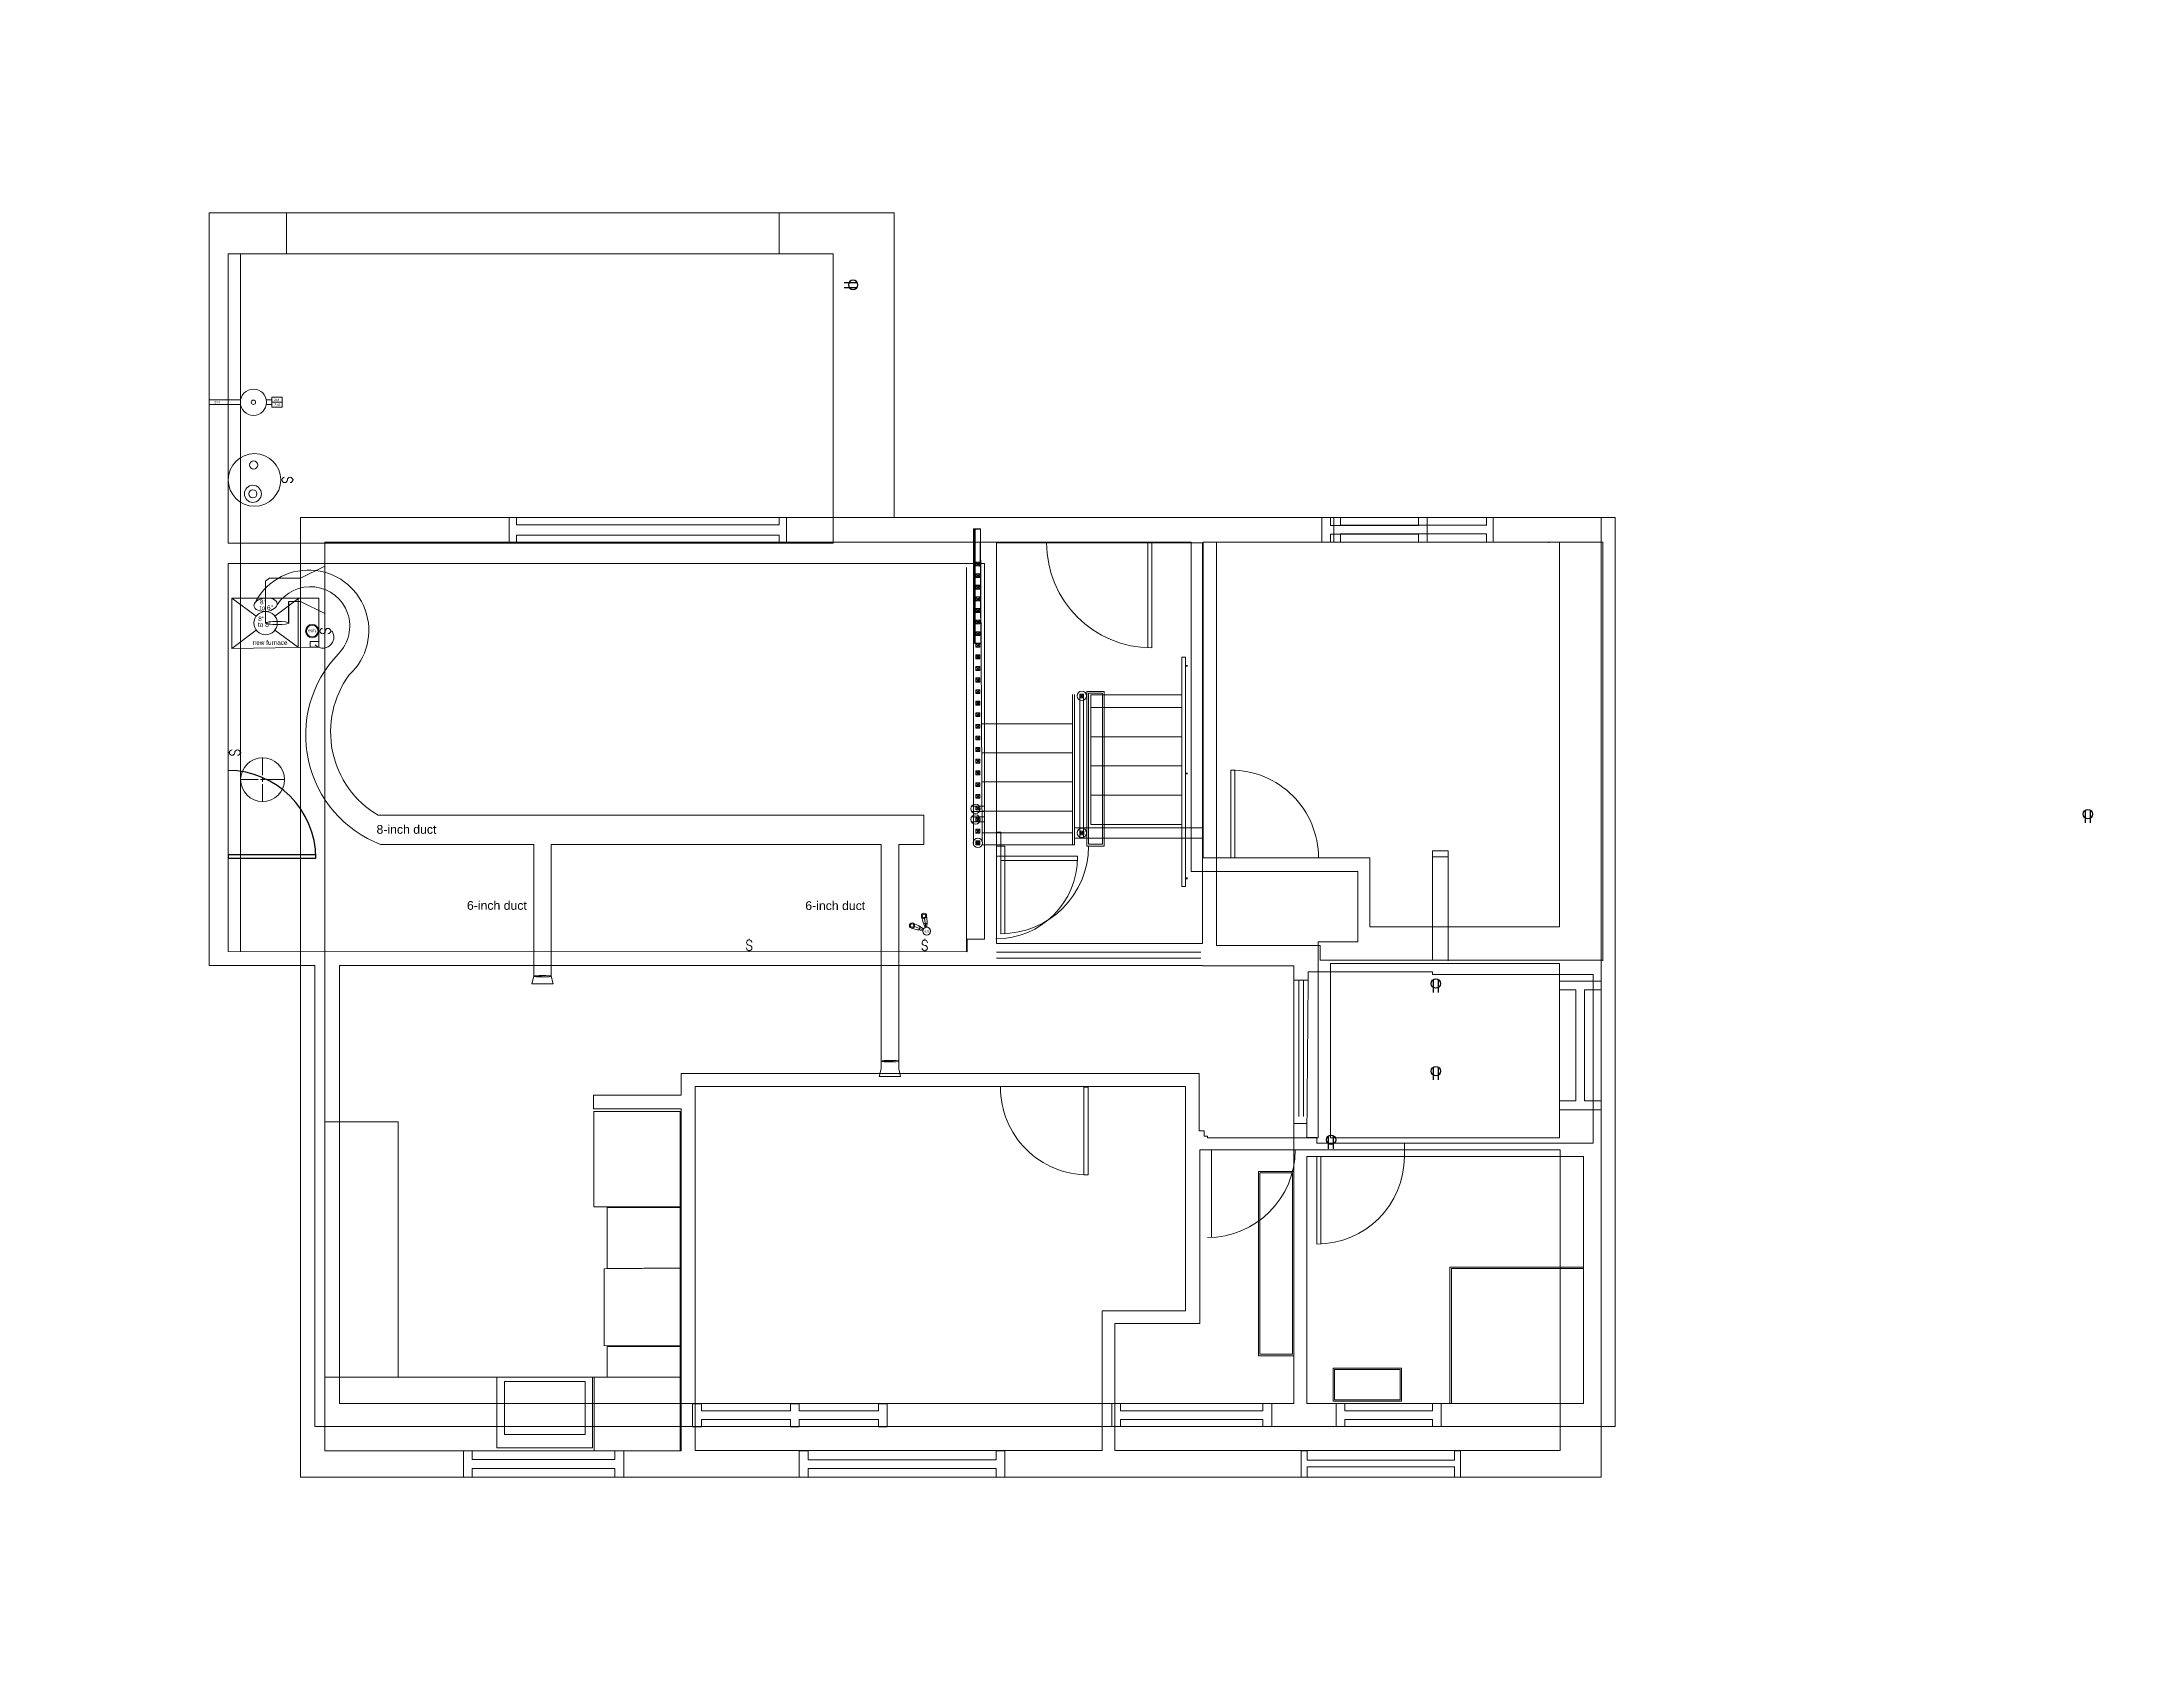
# Paper-space layout 'Layout1' of a CAD drawing. Header units: inches. Extents: x 1.05 to 9.45, y 0.8 to 7.2.
# The model-space entities are those that its viewports show. They can reach past a viewport. Long polylines and large blocks are cut down to what shows.
import ezdxf
from ezdxf.enums import TextEntityAlignment as Align

# ---------------------------------------------------------------- set-up
doc = ezdxf.new("R2010")
doc.units = ezdxf.units.IN
doc.header["$MEASUREMENT"] = 0
for name, pattern in [('ACAD_ISO02W100', [15, 12, -3]), ('ACAD_ISO07W100', [3, 0, -3]), ('CENTER2', [1.125, 0.75, -0.125, 0.125, -0.125])]:
    doc.linetypes.add(name, pattern=pattern)
doc.layers.get('0').update_dxf_attribs({"color": 1, "lineweight": 9})
doc.layers.get('Defpoints').update_dxf_attribs({"lineweight": 9})
for name, color, linetype, lineweight in [('00-page-edge', 7, 'Continuous', 9), ('A101-Floorplan-1st-floor', 7, 'Continuous', 9), ('A201-Floorplan-2nd-floor', 7, 'Continuous', 9), ('E201-Electrical-2nd-floor', 7, 'Continuous', 9), ('M101-HVAC', 7, 'Continuous', 9)]:
    doc.layers.add(name, color=color, linetype=linetype, lineweight=lineweight)
doc.layers.get('00-page-edge').off()
doc.layers.get('Defpoints').off()
doc.layers.get('E201-Electrical-2nd-floor').off()
doc.styles.add('Reg', font='Arial.ttf', dxfattribs={"height": 3})

# ---------------------------------------------------------------- blocks, each defined once
blk = doc.blocks.new('cgri')
at = {"layer": ''}
for p, q in [((291.65, 54.83), (291.65, 59.21)), ((293.38, 54.83), (293.38, 59.22))]:
    blk.add_line(p, q, dxfattribs=at)
blk.add_circle((292.52, 57.86), 1.61, dxfattribs=at)
blk = doc.blocks.new('*U11')
at = {"layer": 'E201-Electrical-2nd-floor'}
blk.add_blockref('cgri', (0, 0), dxfattribs=at)
at = {"style": 'Reg'}
blk.add_attdef('ID', text='', height=3, dxfattribs=at).set_placement((292.6, 61.43), align=Align.MIDDLE_CENTER)
blk = doc.blocks.new('spandrel-door')
at = {"layer": 'A101-Floorplan-1st-floor'}
for p, q in [((0, 0), (-30, 0)), ((0, 0), (4.75, 0)), ((0, -1.38), (0, 0)), ((4.75, 0), (4.75, 1.53)), ((0, -1.38), (-29.97, -1.38))]:
    blk.add_line(p, q, dxfattribs=at)
blk.add_arc((0, 0), 30, 180, 270, dxfattribs=at)
blk = doc.blocks.new('door-to-garage')
at = {"layer": 'A101-Floorplan-1st-floor'}
for p, q in [((-1.38, 0), (-1.38, -26.22)), ((0, 1.53), (0, -26.25))]:
    blk.add_line(p, q, dxfattribs=at)
blk.add_arc((-0.29, 1.75), 28, 180, 270, dxfattribs=at)
blk = doc.blocks.new('lower-landing-two-garage-door')
at = {"layer": 'A101-Floorplan-1st-floor'}
for p, q in [((-1.38, 0), (0, 0)), ((0, -26.25), (-0.29, -26.25))]:
    blk.add_line(p, q, dxfattribs=at)
at = {"layer": 'Defpoints'}
blk.add_blockref('door-to-garage', (0, 0), dxfattribs=at)
blk = doc.blocks.new('spst-switch-garage')
at = {"layer": 'M101-HVAC'}
for p, q in [((0.4, 0), (-0.01, 0)), ((4.08, 0), (4.48, 0))]:
    blk.add_line(p, q, dxfattribs=at)
for centre, start, end in [((1.32, 0), 90, 270), ((3.16, 0), 270, 180), ((1.33, 0), 270, 0)]:
    blk.add_arc(centre, 0.916, start, end, dxfattribs=at)
blk = doc.blocks.new('duplex-for-garage')
at = {"layer": 'M101-HVAC'}
for p, q in [((0, 0), (4.38, 0)), ((0, -1.73), (4.39, -1.73))]:
    blk.add_line(p, q, dxfattribs=at)
blk.add_circle((3.03, -0.87), 1.61, dxfattribs=at)
blk = doc.blocks.new('*U66')
at = {"layer": 'M101-HVAC', "color": 0, "linetype": 'CENTER2', "transparency": 16777216}
for p, q in [((0, 1.5), (0, 7.62)), ((-7.62, 0), (-1.5, 0)), ((1.5, 0), (7.62, 0)), ((0, -7.62), (0, -1.5))]:
    blk.add_line(p, q, dxfattribs=at)
at = {"layer": 'M101-HVAC', "color": 0, "linetype": 'Continuous', "transparency": 16777216}
for p, q in [((-0.75, 0), (0.75, 0)), ((0, -0.75), (0, 0.75))]:
    blk.add_line(p, q, dxfattribs=at)
blk = doc.blocks.new('garage-cl-by-trailer-exit')
at = {"layer": 'M101-HVAC'}
blk.add_circle((0, 0), 7.5, dxfattribs=at)
at = {"layer": 'M101-HVAC', "linetype": 'CENTER2'}
blk.add_blockref('*U66', (0, 0), dxfattribs=at)
blk = doc.blocks.new('furnace-no-duct')
at = {"layer": 'M101-HVAC'}
for p, q in [((-6.29, 8.35), (-5.86, -21.4)), ((-6.29, 8.35), (10.94, 8.35)), ((-6.29, 8.35), (0, 0)), ((10.94, 8.35), (4.78, 0.02)), ((10.94, 8.35), (10.94, -21.4)), ((0.03, -6.41), (-5.96, -14.51)), ((4.81, -6.39), (10.94, -14.53)), ((10.94, -14.4), (-5.96, -14.4)), ((-5.86, -21.4), (10.94, -21.4))]:
    blk.add_line(p, q, dxfattribs=at)
blk.add_lwpolyline([(-5.86, -21.4), (-3.86, -21.4), (-3.86, -18.4), (-5.86, -18.4)], close=True, dxfattribs=at)
for centre, radius in [((2.41, -3.2), 4), ((-0.3, -19.15), 2.25), ((-0.3, -19.15), 2)]:
    blk.add_circle(centre, radius, dxfattribs=at)
blk.add_ellipse((8.69, -3.2), major_axis=(-0.39, 3.98), ratio=0.568595, start_param=-1.570796, end_param=4.712389, dxfattribs=at)

msp = doc.modelspace()

# ---------------------------------------------------------------- linework, layer by layer
at = {"layer": 'A101-Floorplan-1st-floor'}
for p, q in [((81.07, 449.66), (81.07, 463.76)), ((249.75, 449.66), (249.75, 463.76)), ((320.29, 359.41), (320.29, 359.41)), ((439.64, 350.91), (439.64, 359.41)), ((441.75, 359.4), (439.75, 359.4)), ((441.89, 356.79), (441.89, 359.41)), ((441.89, 356.79), (491.89, 356.79)), ((441.89, 353.79), (491.89, 353.79)), ((441.89, 350.91), (441.89, 353.79)), ((491.89, 356.79), (491.89, 359.41)), ((491.89, 350.91), (491.89, 353.79)), ((494.14, 350.91), (494.14, 359.41)), ((324.1, 350.91), (324.1, 350.78)), ((375.88, 314.8), (375.88, 350.78)), ((376.73, 350.91), (376.73, 350.91)), ((377.25, 314.78), (377.25, 350.78)), ((513.16, 350.78), (513.16, 350.91)), ((324.1, 246.9), (325.63, 246.9)), ((324.12, 244.88), (324.1, 244.88)), ((478.72, 245.28), (473.35, 245.28)), ((473.35, 207.83), (473.35, 245.28)), ((478.72, 245.28), (478.72, 207.66)), ((478.72, 243.28), (473.35, 243.28)), ((314.1, 213.54), (313.88, 213.54)), ((319.97, 215.04), (314.1, 215.04)), ((314.1, 205.92), (314.1, 205.92)), ((319.97, 205.92), (319.97, 205.98)), ((425.94, 205.96), (425.94, 200.96)), ((430.82, 203.83), (434.94, 203.83)), ((425.94, 200.96), (430.82, 200.96)), ((430.38, 151.91), (425.94, 151.91)), ((430.34, 151.91), (425.94, 151.91)), ((463.75, 140.66), (463.75, 145.16)), ((433.75, 140.66), (433.75, 110.66)), ((435.12, 140.66), (435.12, 110.66)), ((479.37, 56.04), (479.37, 102.79)), ((479.37, 102.79), (525.12, 102.79)), ((479.87, 102.29), (525.12, 102.29)), ((479.87, 56.04), (479.87, 102.29)), ((220.07, 56.04), (220.07, 48.17)), ((220.07, 55.97), (223.07, 55.97)), ((223.07, 56.04), (223.07, 53.61)), ((253.57, 53.61), (223.07, 53.61)), ((253.57, 50.61), (223.07, 50.61)), ((223.07, 50.61), (223.07, 48.17)), ((253.57, 53.61), (253.57, 56.04)), ((253.57, 55.97), (256.57, 55.97)), ((253.57, 48.17), (253.57, 50.61)), ((256.57, 53.61), (256.57, 56.04)), ((283.7, 53.61), (256.57, 53.61)), ((283.7, 50.61), (256.57, 50.61)), ((256.57, 48.17), (256.57, 50.61)), ((283.7, 53.61), (283.7, 56.04)), ((283.7, 55.97), (286.7, 55.97)), ((283.7, 48.17), (283.7, 50.61)), ((286.7, 48.17), (286.7, 56.04)), ((363.57, 56.04), (363.57, 48.17)), ((366.57, 56.04), (366.57, 53.61)), ((415.32, 53.61), (366.57, 53.61)), ((366.57, 50.61), (366.57, 48.17)), ((415.32, 50.61), (366.57, 50.61)), ((415.32, 53.61), (415.32, 56.04)), ((415.32, 48.17), (415.32, 50.61)), ((418.32, 48.17), (418.32, 56.04)), ((440.35, 56.04), (440.35, 48.17)), ((443.35, 56.04), (443.35, 53.61)), ((473.35, 53.61), (443.35, 53.61)), ((443.35, 50.61), (443.35, 48.17)), ((473.35, 50.61), (443.35, 50.61)), ((473.35, 53.61), (473.35, 56.04)), ((473.35, 48.17), (473.35, 50.61)), ((476.35, 48.17), (476.35, 56.04)), ((220.07, 48.13), (223.07, 48.13)), ((220.07, 48.1), (223.07, 48.1)), ((253.57, 48.1), (256.57, 48.1)), ((283.7, 48.1), (286.7, 48.1)), ((283.7, 48.1), (286.7, 48.1))]:
    msp.add_line(p, q, dxfattribs=at)
at = {"layer": 'A101-Floorplan-1st-floor', "linetype": 'ACAD_ISO07W100'}
for p, q in [((65.22, 210.79), (65.22, 449.66)), ((313.88, 210.67), (313.88, 342.28)), ((394.03, 210.54), (324.1, 210.54)), ((394.03, 208.54), (324.1, 208.54)), ((427.57, 200.96), (427.57, 154.35)), ((429.19, 200.96), (429.19, 154.35))]:
    msp.add_line(p, q, dxfattribs=at)
at = {"layer": 'A101-Floorplan-1st-floor', "lineweight": 30}
for p, q in [((61.07, 244.04), (91.04, 244.04)), ((61.07, 244.04), (61.07, 242.79)), ((61.07, 242.79), (91.06, 242.79))]:
    msp.add_line(p, q, dxfattribs=at)
at = {"layer": 'A101-Floorplan-1st-floor'}
for points in [[(289.1, 359.41), (535.97, 359.41), (535.97, 48.17), (90.69, 48.17), (90.69, 206.04), (54.57, 206.04), (54.57, 463.76), (289.1, 463.76)], [(268.13, 350.66), (61.07, 350.66), (61.07, 449.66), (268.13, 449.66)], [(324.1, 213.54), (324.1, 350.78), (394.6, 350.78), (394.6, 213.54)], [(314.1, 210.67), (61.07, 210.78), (61.07, 343.65), (268.13, 343.65), (319.97, 343.65), (319.97, 215.04), (314.1, 215.04)], [(355, 246.9), (361, 246.9), (361, 299.89), (355, 299.89)], [(355.63, 247.53), (360.38, 247.53), (360.38, 299.27), (355.63, 299.27)], [(430.34, 147.16), (430.82, 200.96), (430.82, 203.83), (473.35, 203.83), (473.35, 202.91), (528.37, 202.91), (528.37, 145.16), (433.75, 145.16), (433.75, 147.16)], [(430.34, 140.66), (430.34, 56.04), (525.12, 56.04), (525.12, 140.66)], [(425.94, 72.41), (425.94, 135.54), (413.82, 135.54), (413.82, 72.41)], [(425.44, 72.91), (425.44, 135.04), (414.32, 135.04), (414.32, 72.91)], [(439.32, 56.85), (439.32, 68.22), (462.81, 68.22), (462.81, 56.85)], [(439.82, 57.35), (439.82, 67.72), (462.31, 67.72), (462.31, 57.35)]]:
    msp.add_lwpolyline(points, close=True, dxfattribs=at)
for points in [[(531.72, 207.66), (531.72, 350.91), (399.47, 350.91), (399.47, 212.83), (434.94, 212.83), (434.94, 207.83), (531.72, 207.83)], [(99.19, 56.04), (425.94, 56.04), (425.94, 205.96), (394.6, 205.96), (394.6, 205.99), (99.19, 206.02), (99.19, 56.04)]]:
    msp.add_lwpolyline(points, dxfattribs=at)
for centre, radius, start, end in [((377.25, 350.78), 36, 180, 270), ((433.75, 140.66), 30, 270, 0)]:
    msp.add_arc(centre, radius, start, end, dxfattribs=at)
at = {"layer": 'A101-Floorplan-1st-floor', "lineweight": 30}
msp.add_arc((61.07, 242.79), 30, 0, 90, dxfattribs=at)
at = {"layer": 'A201-Floorplan-2nd-floor'}
for p, q in [((316.19, 355.51), (316.19, 247.6)), ((318.66, 355.51), (316.19, 355.51)), ((316.61, 355.51), (316.61, 316.33)), ((318.53, 355.51), (318.53, 355.51)), ((319.21, 248.66), (318.66, 355.51)), ((75.22, 338.64), (73.86, 337.66)), ((85.83, 338.64), (75.22, 338.64)), ((94.13, 342.76), (85.83, 338.64)), ((317.06, 344.14), (317.06, 344.12)), ((317.06, 344.13), (318.36, 342.84)), ((317.06, 340.14), (317.06, 340.12)), ((317.06, 340.13), (318.36, 338.84)), ((318.38, 344.14), (317.1, 342.85)), ((318.38, 340.14), (317.1, 338.85)), ((73.86, 337.66), (73.86, 323.24)), ((317.06, 336.19), (317.06, 336.17)), ((317.06, 336.18), (318.36, 334.89)), ((317.06, 336.14), (317.06, 336.12)), ((317.06, 336.13), (318.36, 334.84)), ((317.06, 332.19), (317.06, 332.17)), ((317.06, 332.18), (318.36, 330.89)), ((318.38, 336.19), (317.1, 334.9)), ((318.38, 336.14), (317.1, 334.85)), ((318.38, 332.19), (317.1, 330.9)), ((85.83, 330.64), (81.87, 330.64)), ((94.13, 326.51), (85.83, 330.64)), ((317.06, 328.27), (317.06, 328.24)), ((317.06, 328.26), (318.36, 326.97)), ((317.06, 328.19), (317.06, 328.17)), ((317.06, 328.18), (318.36, 326.89)), ((317.06, 324.27), (317.06, 324.24)), ((317.06, 324.26), (318.36, 322.97)), ((318.38, 328.27), (317.1, 326.97)), ((318.38, 328.19), (317.1, 326.9)), ((318.38, 324.27), (317.1, 322.97)), ((317.06, 320.3), (317.06, 320.28)), ((317.06, 320.29), (318.36, 319)), ((317.06, 320.27), (317.06, 320.24)), ((317.06, 320.26), (318.36, 318.97)), ((318.38, 320.3), (317.1, 319.01)), ((318.38, 320.27), (317.1, 318.97)), ((318.86, 316.44), (318.86, 316.44)), ((318.86, 316.32), (316.61, 316.32)), ((317.06, 316.3), (317.06, 316.28)), ((317.06, 316.29), (318.36, 315)), ((317.06, 312.38), (317.06, 312.35)), ((317.06, 312.37), (318.36, 311.08)), ((317.06, 312.3), (317.06, 312.28)), ((317.06, 312.29), (318.36, 311)), ((318.38, 316.3), (317.1, 315.01)), ((318.38, 312.38), (317.1, 311.08)), ((318.38, 312.3), (317.1, 311.01)), ((318.65, 316.32), (318.63, 316.32)), ((317.06, 308.38), (317.06, 308.35)), ((317.06, 308.37), (318.36, 307.08)), ((317.06, 304.45), (317.06, 304.42)), ((317.06, 304.44), (318.36, 303.14)), ((317.06, 304.38), (317.06, 304.35)), ((317.06, 304.37), (318.36, 303.08)), ((318.38, 308.38), (317.1, 307.08)), ((318.38, 304.44), (317.1, 303.15)), ((318.38, 304.38), (317.1, 303.08)), ((388.76, 308.72), (389.51, 308.72)), ((388.76, 308.47), (389.51, 308.47)), ((317.06, 300.45), (317.06, 300.42)), ((317.06, 300.44), (318.36, 299.14)), ((317.06, 296.53), (317.06, 296.5)), ((317.06, 296.52), (318.36, 295.23)), ((317.06, 296.45), (317.06, 296.42)), ((317.06, 296.44), (318.36, 295.14)), ((318.38, 300.44), (317.1, 299.15)), ((318.38, 296.53), (317.1, 295.23)), ((318.38, 296.44), (317.1, 295.15)), ((350.14, 247.35), (350.14, 298.76)), ((352.63, 298.94), (352.63, 298.91)), ((352.63, 298.93), (353.93, 297.64)), ((353.94, 298.94), (352.67, 297.64)), ((352.67, 249.66), (352.67, 297.64)), ((353.92, 249.66), (353.92, 297.65)), ((317.06, 292.53), (317.06, 292.5)), ((317.06, 292.52), (318.36, 291.23)), ((317.06, 288.54), (317.06, 288.51)), ((317.06, 288.53), (318.36, 287.24)), ((317.06, 288.53), (317.06, 288.5)), ((317.06, 288.52), (318.36, 287.23)), ((318.38, 292.53), (317.1, 291.23)), ((318.38, 288.54), (317.1, 287.24)), ((318.38, 288.53), (317.1, 287.23)), ((350.14, 288.79), (319, 288.79)), ((356.42, 294.35), (387.51, 294.35)), ((317.06, 284.54), (317.06, 284.51)), ((317.06, 284.53), (318.36, 283.24)), ((317.06, 280.65), (317.06, 280.62)), ((317.06, 280.64), (318.36, 279.34)), ((317.06, 280.54), (317.06, 280.51)), ((317.06, 280.53), (318.36, 279.24)), ((318.38, 284.54), (317.1, 283.24)), ((318.38, 280.64), (317.1, 279.35)), ((318.38, 280.54), (317.1, 279.24)), ((356.42, 284.35), (387.51, 284.35)), ((317.06, 276.65), (317.06, 276.62)), ((317.06, 276.64), (318.36, 275.34)), ((318.38, 276.64), (317.1, 275.35)), ((350.14, 278.83), (319.05, 278.83)), ((356.42, 274.35), (387.51, 274.35)), ((317.06, 272.65), (317.06, 272.62)), ((317.06, 272.64), (318.36, 271.34)), ((317.06, 272.58), (317.06, 272.55)), ((317.06, 272.57), (318.36, 271.28)), ((317.06, 268.58), (317.06, 268.55)), ((317.06, 268.57), (318.36, 267.28)), ((318.38, 272.64), (317.1, 271.35)), ((318.38, 272.58), (317.1, 271.28)), ((318.38, 268.58), (317.1, 267.28)), ((350.14, 268.86), (319.11, 268.86)), ((389.51, 271.92), (388.76, 271.92)), ((389.51, 271.67), (388.76, 271.67)), ((317.06, 264.61), (317.06, 264.58)), ((317.06, 264.6), (318.36, 263.31)), ((317.06, 264.58), (317.06, 264.55)), ((317.06, 264.57), (318.36, 263.28)), ((317.06, 260.61), (317.06, 260.58)), ((317.06, 260.6), (318.36, 259.31)), ((318.38, 264.61), (317.1, 263.31)), ((318.38, 264.58), (317.1, 263.28)), ((318.38, 260.61), (317.1, 259.31)), ((350.14, 258.9), (319.16, 258.9)), ((356.42, 264.35), (387.51, 264.35)), ((317.06, 256.66), (317.06, 256.63)), ((317.06, 256.65), (318.36, 255.36)), ((317.06, 256.61), (317.06, 256.58)), ((317.06, 256.6), (318.36, 255.31)), ((317.06, 251.36), (317.06, 252.67)), ((317.06, 252.67), (318.38, 252.67)), ((318.38, 256.66), (317.1, 255.36)), ((318.38, 256.61), (317.1, 255.31)), ((318.38, 251.36), (318.38, 252.67)), ((394.83, 253.16), (350.76, 253.16)), ((352.65, 252.03), (352.65, 252)), ((352.65, 252.02), (353.95, 250.73)), ((353.96, 252.03), (352.69, 250.73)), ((317.06, 251.36), (318.38, 251.36)), ((317.06, 248.66), (317.06, 248.63)), ((317.06, 248.65), (318.36, 247.36)), ((318.38, 248.66), (317.1, 247.36)), ((350.14, 251.41), (319.2, 251.41)), ((394.83, 249.66), (350.76, 249.66)), ((353.96, 251.41), (352.65, 251.41)), ((388.76, 236), (389.51, 236)), ((388.76, 235.75), (389.51, 235.75)), ((516.83, 200.71), (531.11, 200.71)), ((516.83, 156.65), (531.11, 156.65)), ((397.76, 112.9), (397.76, 142.9)), ((364.58, 83.27, 48), (364.58, 83.27, 39.09)), ((141.62, 39.91), (141.62, 30.84)), ((153, 39.91), (153, 39.93)), ((155.63, 39.91), (155.63, 39.93)), ((186.23, 39.92), (186.23, 39.91)), ((196.49, 39.91), (196.49, 30.84)), ((141.61, 30.85), (144.62, 30.85)), ((193.49, 30.85), (196.49, 30.85)), ((256.59, 30.85), (259.59, 30.85)), ((323.98, 30.85), (326.98, 30.85))]:
    msp.add_line(p, q, dxfattribs=at)
at = {"layer": 'A201-Floorplan-2nd-floor', "lineweight": 30}
msp.add_line((81.87, 323.28), (81.87, 330.64), dxfattribs=at)
at = {"layer": 'A201-Floorplan-2nd-floor', "color": 0, "linetype": 'CENTER2', "transparency": 16777216}
msp.add_line((353.26, 251.41), (353.27, 251.41), dxfattribs=at)
at = {"layer": 'A201-Floorplan-2nd-floor', "linetype": 'CENTER2'}
msp.add_line((186.38, 39.91), (186.38, 65.05), dxfattribs=at)
at = {"layer": 'A201-Floorplan-2nd-floor'}
for points in [[(85.83, 30.84), (85.83, 359.41), (531.11, 359.41), (531.11, 30.84)], [(159.74, 350.87), (157.24, 350.87), (157.24, 359.37), (159.74, 359.37), (159.74, 356.87), (249.74, 356.87), (249.74, 359.37), (252.24, 359.37), (252.24, 350.87), (249.74, 350.87), (249.74, 353.37), (159.74, 353.37)], [(216.18, 169.09), (393.55, 169.09), (393.55, 149.4), (395.2, 149.4), (395.2, 147.65), (396.39, 147.65), (396.39, 147.03), (434.28, 147.03), (434.28, 214.16), (447.84, 214.16), (447.84, 238.16), (390.71, 238.16), (390.71, 243.96), (390.71, 350.91), (94.13, 350.91), (94.13, 39.91), (216.18, 39.91), (216.18, 156.91), (186.18, 156.91), (186.18, 161.66), (216.18, 161.66)], [(317.06, 342.85), (318.38, 342.85), (318.38, 344.16), (317.06, 344.16)], [(317.06, 338.85), (318.38, 338.85), (318.38, 340.16), (317.06, 340.16)], [(317.06, 334.9), (318.38, 334.9), (318.38, 336.21), (317.06, 336.21)], [(317.06, 334.85), (318.38, 334.85), (318.38, 336.16), (317.06, 336.16)], [(317.06, 330.9), (318.38, 330.9), (318.38, 332.21), (317.06, 332.21)], [(317.06, 326.97), (318.38, 326.97), (318.38, 328.29), (317.06, 328.29)], [(317.06, 326.9), (318.38, 326.9), (318.38, 328.21), (317.06, 328.21)], [(317.06, 322.97), (318.38, 322.97), (318.38, 324.29), (317.06, 324.29)], [(317.06, 319.01), (318.38, 319.01), (318.38, 320.32), (317.06, 320.32)], [(317.06, 318.97), (318.38, 318.97), (318.38, 320.29), (317.06, 320.29)], [(317.06, 315.01), (318.38, 315.01), (318.38, 316.32), (317.06, 316.32)], [(317.06, 311.08), (318.38, 311.08), (318.38, 312.4), (317.06, 312.4)], [(317.06, 311.01), (318.38, 311.01), (318.38, 312.32), (317.06, 312.32)], [(388.76, 233.05), (387.51, 233.05), (387.51, 311.61), (388.76, 311.61)], [(317.06, 307.08), (318.38, 307.08), (318.38, 308.4), (317.06, 308.4)], [(317.06, 303.15), (318.38, 303.15), (318.38, 304.46), (317.06, 304.46)], [(317.06, 303.08), (318.38, 303.08), (318.38, 304.4), (317.06, 304.4)], [(317.06, 299.15), (318.38, 299.15), (318.38, 300.46), (317.06, 300.46)], [(317.06, 295.23), (318.38, 295.23), (318.38, 296.54), (317.06, 296.54)], [(317.06, 295.15), (318.38, 295.15), (318.38, 296.46), (317.06, 296.46)], [(352.63, 297.64), (353.94, 297.64), (353.94, 298.95), (352.63, 298.95)], [(317.06, 291.23), (318.38, 291.23), (318.38, 292.54), (317.06, 292.54)], [(317.06, 287.24), (318.38, 287.24), (318.38, 288.56), (317.06, 288.56)], [(317.06, 287.23), (318.38, 287.23), (318.38, 288.54), (317.06, 288.54)], [(317.06, 283.24), (318.38, 283.24), (318.38, 284.56), (317.06, 284.56)], [(317.06, 279.35), (318.38, 279.35), (318.38, 280.66), (317.06, 280.66)], [(317.06, 279.24), (318.38, 279.24), (318.38, 280.56), (317.06, 280.56)], [(317.06, 275.35), (318.38, 275.35), (318.38, 276.66), (317.06, 276.66)], [(317.06, 271.35), (318.38, 271.35), (318.38, 272.66), (317.06, 272.66)], [(317.06, 271.28), (318.38, 271.28), (318.38, 272.59), (317.06, 272.59)], [(317.06, 267.28), (318.38, 267.28), (318.38, 268.59), (317.06, 268.59)], [(317.06, 263.31), (318.38, 263.31), (318.38, 264.62), (317.06, 264.62)], [(317.06, 263.28), (318.38, 263.28), (318.38, 264.59), (317.06, 264.59)], [(317.06, 259.31), (318.38, 259.31), (318.38, 260.62), (317.06, 260.62)], [(317.06, 255.36), (318.38, 255.36), (318.38, 256.67), (317.06, 256.67)], [(317.06, 255.31), (318.38, 255.31), (318.38, 256.62), (317.06, 256.62)], [(317.06, 251.36), (318.38, 251.36), (318.38, 252.67), (317.06, 252.67)], [(317.06, 252.66), (317.06, 252.63)], [(317.06, 252.65), (318.36, 251.36)], [(318.38, 252.66), (317.1, 251.36)], [(352.65, 250.73), (353.96, 250.73), (353.96, 252.04), (352.65, 252.04)], [(317.06, 247.36), (318.38, 247.36), (318.38, 248.67), (317.06, 248.67)], [(438.41, 206.71), (516.83, 206.71), (516.83, 147.03), (438.41, 147.03)], [(220.92, 164.62), (388.81, 164.62), (388.81, 87.76), (360.31, 87.76), (360.31, 40.03), (220.92, 40.03)], [(517.05, 142.93), (393.77, 142.93), (393.77, 83.42), (364.65, 83.42), (364.65, 40.03), (517.05, 40.03)], [(155.63, 63.61), (183.25, 63.61), (183.25, 45.43), (155.63, 45.43)]]:
    msp.add_lwpolyline(points, close=True, dxfattribs=at)
for points in [[(318.56, 350.91), (318.74, 316.44), (316.77, 316.44), (316.77, 355.38), (318.54, 355.38)], [(394.83, 350.91), (516.83, 350.91), (516.83, 219.29), (451.96, 219.29), (451.96, 242.91), (394.83, 242.91), (394.83, 350.91), (435.46, 350.91), (438.46, 350.91), (438.46, 353.66), (468.58, 353.66), (468.58, 350.91), (471.58, 350.91), (471.58, 359.41), (468.58, 359.41), (468.58, 356.66), (438.46, 356.66), (438.46, 359.41), (435.46, 359.41), (435.46, 350.91)], [(319.22, 247.35), (350.76, 247.35), (350.76, 298.76)], [(387.51, 254.35), (356.42, 254.35), (356.42, 255.72), (356.42, 298.65), (387.51, 298.65)], [(516.83, 197.71), (522.45, 197.71), (522.45, 159.65), (516.83, 159.65)], [(531.11, 197.71), (525.45, 197.71), (525.45, 159.65), (531.11, 159.65)], [(94.13, 39.91), (94.13, 152.55), (119.25, 152.55), (119.25, 65.05)], [(215.85, 123.16), (190.85, 123.16), (190.85, 102.34), (215.85, 102.53)], [(215.85, 76.04), (189.73, 75.83), (189.73, 102.21), (215.85, 102.4)], [(215.85, 75.58), (190.85, 75.58), (190.85, 65.05)], [(185.75, 65.05), (153, 65.05), (153, 40.93), (185.75, 40.93), (185.75, 65.05), (185.75, 40.93)], [(141.61, 39.91), (144.62, 39.91), (144.62, 36.86), (193.49, 36.86), (193.49, 39.91), (196.49, 39.91)], [(256.59, 30.84), (256.59, 39.91), (259.59, 39.91), (259.59, 36.83), (323.98, 36.83), (323.98, 39.91), (326.98, 39.91), (326.98, 30.84)], [(482.95, 39.91), (482.95, 30.84), (482.95, 39.91), (480.95, 39.91), (480.95, 36.66), (430.45, 36.66), (430.45, 39.91), (428.45, 39.91), (428.45, 30.84), (430.45, 30.84), (430.45, 34.41), (480.95, 34.41), (430.45, 34.41)], [(144.62, 30.84), (144.62, 33.86), (193.49, 33.86), (193.49, 30.84)], [(259.59, 30.84), (259.59, 33.83), (323.98, 33.83), (323.98, 30.84)], [(480.95, 34.41), (480.95, 30.84), (482.95, 30.84)]]:
    msp.add_lwpolyline(points, dxfattribs=at)
for points in [[(434.33, 242.91, 0.414214), (404.33, 272.91), (404.33, 242.91), (405.71, 242.91), (405.71, 272.88)], [(325.44, 164.34, 0.414214), (355.44, 134.34), (355.44, 164.34), (354.06, 164.34), (354.06, 134.38)]]:
    msp.add_lwpolyline(points, format="xyb", dxfattribs=at)
at = {"layer": 'A201-Floorplan-2nd-floor', "linetype": 'CENTER2'}
msp.add_lwpolyline([(215.85, 123.41), (186.23, 123.41), (186.23, 156.04), (215.85, 156.04), (215.85, 39.91), (94.13, 39.93), (94.13, 65.05), (216.18, 65.05)], dxfattribs=at)
at = {"layer": 'A201-Floorplan-2nd-floor'}
for centre, radius in [((353.31, 298.32), 1.61), ((353.33, 251.41), 1.61), ((317.75, 247.99), 1.61), ((317.75, 247.99), 0.538)]:
    msp.add_circle(centre, radius, dxfattribs=at)
msp.add_arc((396.39, 142.9), 30, 270, 0, dxfattribs=at)
msp.add_ellipse((77.86, 323.28), major_axis=(4.01, 0), ratio=0.137604, dxfattribs=at)
at = {"layer": 'M101-HVAC'}
for p, q in [((65.29, 399.65), (54.57, 399.65)), ((65.28, 398.15), (54.57, 398.15)), ((76.02, 399.65), (74.14, 399.65)), ((76.02, 398.15), (74.15, 398.15)), ((77.77, 398.9), (76.02, 398.9)), ((77.77, 398.9), (79.52, 398.9)), ((61.07, 343.65), (61.07, 343.65)), ((92.06, 331.78), (85.06, 331.78)), ((299.22, 257.45), (112.37, 257.45)), ((299.22, 247.45), (299.22, 257.45)), ((165.69, 247.45), (113.24, 247.45)), ((165.69, 202.34), (165.69, 247.45)), ((171.69, 202.34), (171.69, 247.45)), ((284.66, 247.45), (171.69, 247.45)), ((284.66, 170.61), (284.66, 247.45)), ((290.66, 170.61), (290.66, 247.45)), ((299.22, 247.45), (290.66, 247.45)), ((297.02, 218.24), (294.94, 218.84)), ((297.52, 219.56), (295.57, 220.49)), ((296.01, 219.37), (298.93, 218.27)), ((299.96, 219.12), (299.43, 222.17)), ((165.69, 202.4), (164.97, 199.8)), ((165.69, 202.4), (165.69, 202.4)), ((165.69, 202.4), (165.69, 202.4)), ((165.69, 202.4), (170.99, 202.17)), ((171.69, 202.34), (171.69, 202.35)), ((171.69, 202.35), (172.27, 199.8)), ((172.27, 199.8), (164.97, 199.8)), ((284.68, 173.34), (290.68, 173.09)), ((284.66, 170.67), (283.94, 168.08)), ((291.24, 168.08), (283.94, 168.08)), ((284.66, 170.67), (284.66, 170.67)), ((284.66, 170.67), (284.66, 170.67)), ((290.66, 170.61), (290.66, 170.63)), ((290.66, 170.63), (291.24, 168.08))]:
    msp.add_line(p, q, dxfattribs=at)
for points in [[(79.52, 397.15), (79.52, 400.65), (76.02, 400.65), (76.02, 397.15)], [(297.02, 218.24), (298.85, 217.98)], [(297.49, 219.57), (299.06, 218.53)]]:
    msp.add_lwpolyline(points, close=True, dxfattribs=at)
for points in [[(69.9, 329.53, -1.219343), (102.48, 305.55, 0.442117), (112.37, 257.45, 0.396302)], [(77.82, 329.53, -1.110072), (98.77, 312.7, 0.535877), (113.24, 247.45)]]:
    msp.add_lwpolyline(points, format="xyb", dxfattribs=at)
for points in [[(300.17, 223.12), (300.36, 220.98), (300.26, 219.14)], [(298.42, 222.82), (298.96, 220.74), (299.67, 219.04)]]:
    msp.add_lwpolyline(points, dxfattribs=at)
for centre, radius in [((69.71, 398.86), 4.49), ((69.71, 398.86), 0.75), ((70.07, 372.27), 9), ((69.8, 377.37), 1.39), ((69.52, 367.52), 2.93), ((69.52, 367.52), 1.39), ((299.28, 223.04), 0.889), ((295.18, 219.69), 0.889), ((300.19, 217.79), 1.35)]:
    msp.add_circle(centre, radius, dxfattribs=at)
at = {"layer": 'M101-HVAC', "linetype": 'ACAD_ISO02W100'}
msp.add_arc((93.48, 318.42), 3.73, 224.88619, 34.46557, dxfattribs=at)
at = {"layer": 'M101-HVAC'}
for centre, start, end in [((297.2, 218.92), 252.29786, 66.10977), ((299.65, 220.94), 193.01922, 6.62761)]:
    msp.add_arc(centre, 0.711, start, end, dxfattribs=at)
at = {"layer": 'M101-HVAC', "extrusion": (0, 0, -1)}
for centre in [(299.28, 223.04), (295.18, 219.69)]:
    msp.add_ellipse(centre, major_axis=(-0.605, -0.053), ratio=0.979378, dxfattribs=at)
at = {"layer": 'M101-HVAC'}
for centre in [(168.69, 202.34), (287.68, 173.28)]:
    msp.add_ellipse(centre, major_axis=(3, 0), ratio=0.084395, dxfattribs=at)

# ---------------------------------------------------------------- block references
at = {"lineweight": 30, "rotation": 89.99999999999999}
msp.add_blockref('furnace-no-duct', (70.67, 320.84), dxfattribs=at)
msp.add_blockref('furnace-no-duct', (70.67, 320.84), dxfattribs=at)
msp.add_blockref('furnace-no-duct', (70.67, 320.84), dxfattribs=at)
at = {"layer": 'Defpoints', "rotation": 89.99999999999999}
for name, p in [('spandrel-door', (325.63, 246.9)), ('lower-landing-two-garage-door', (325.63, 243.41))]:
    msp.add_blockref(name, p, dxfattribs=at)
at = {"layer": 'E201-Electrical-2nd-floor', "xscale": -1, "rotation": 270}
msp.add_blockref('*U11', (217.16, 146.53), dxfattribs=at)
at = {"layer": 'E201-Electrical-2nd-floor'}
for p in [(405.26, 199.99), (182.04, 142), (182.04, 112), (146.13, 88.48)]:
    msp.add_blockref('*U11', p, dxfattribs=at)
at = {"layer": 'M101-HVAC'}
for p in [(79.07, 372.27), (92.07, 320.53), (61.07, 278.9)]:
    msp.add_blockref('spst-switch-garage', p, dxfattribs=at)
for name, p, rotation in [('garage-cl-by-trailer-exit', (72.82, 269.66), 89.99999999999999), ('duplex-for-garage', (319.97, 258.8), 180), ('duplex-for-garage', (319.97, 255.17), 180), ('spst-switch-garage', (239.44, 210.71), 89.99999999999999), ('spst-switch-garage', (299.54, 210.68), 89.99999999999999)]:
    msp.add_blockref(name, p, dxfattribs=dict(at, rotation=rotation))

# ---------------------------------------------------------------- texts
at = {"layer": 'M101-HVAC', "style": 'Reg'}
for s, height, p in [('2x4', 0.821, (56.36, 398.5)), ('2x4', 0.821, (76.75, 399.3)), ('2x4', 0.821, (76.89, 397.66)), ('8"', 1.569, (71.95, 329.68)), ('8"', 1.569, (71.33, 323.93)), ('new furnace', 1.5672, (69.44, 315.81)), ('8-inch duct ', 3, (111.84, 251.13)), ('6-inch duct ', 3, (142.81, 225.09)), ('6-inch duct ', 3, (258.65, 225.02))]:
    msp.add_text(s, height=height, dxfattribs=at).set_placement(p)
for s, height, rotation, p in [('to 8"', 1.607, 1.28662, (71.24, 321.88)), ('to 6"', 1.607, 1.28662, (71.86, 327.63)), ('exh.', 1.194, 358.98954, (88.4, 320.15)), ('e26', 0.69, 355.98128, (299.48, 217.44))]:
    msp.add_text(s, height=height, rotation=rotation, dxfattribs=at).set_placement(p)

psp = doc.layouts.get("Layout1")

# ---------------------------------------------------------------- viewports
at = {"layer": '00-page-edge', "view_target_point": (388.1149, 176.5016)}
psp.add_viewport(center=(5.25, 4), size=(8.4, 6.4), view_center_point=(-31.3125, 71.8083), view_height=547.791942, dxfattribs=at)

doc.saveas('drawing.dxf')
